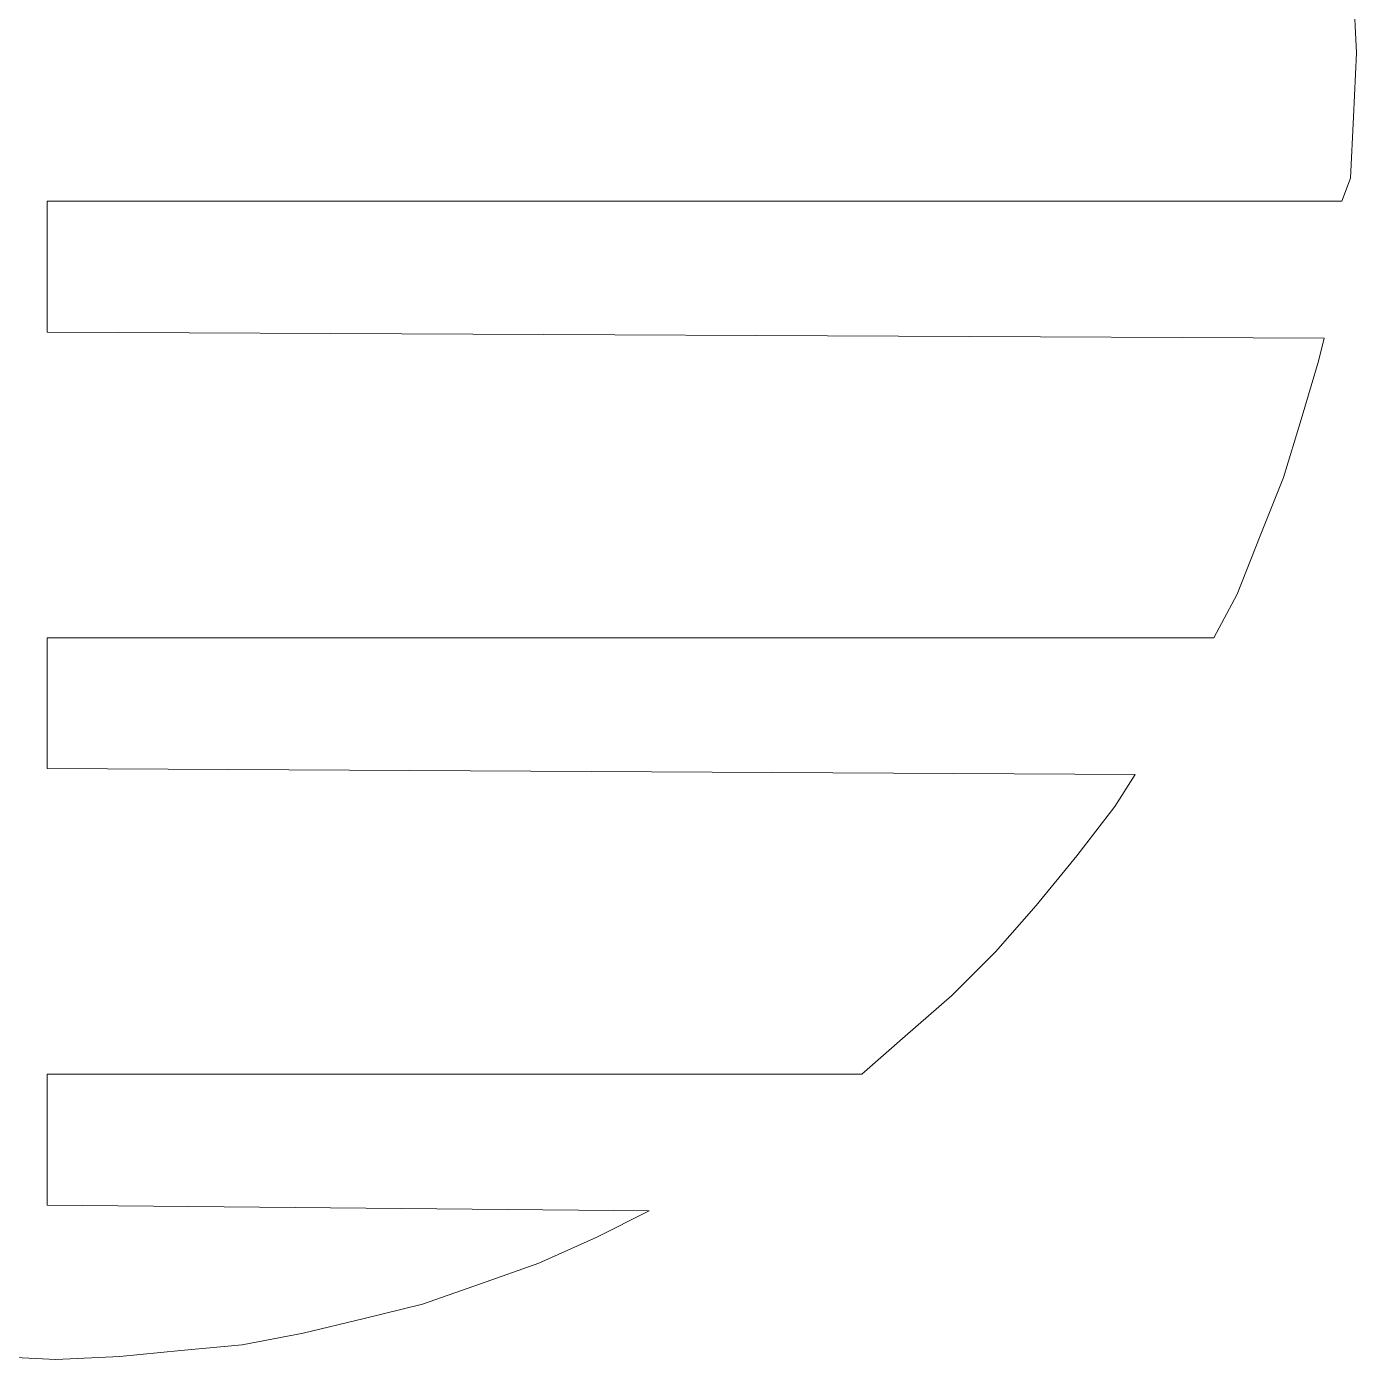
# Model space of a CAD drawing. Header units: centimetres. Extents: x -10.4 to 10.4, y -10.8 to 7.6.
# Drawn here: x -7.909 to -5.323, y -10.766 to -8.175 of the extents above; entities that cross this region are included whole.
import ezdxf
from ezdxf.lldxf.tags import DXFTag

# ---------------------------------------------------------------- set-up
doc = ezdxf.new("R2010")
doc.units = ezdxf.units.CM
doc.header["$MEASUREMENT"] = 0
doc.layers.add('layer 1', color=7, linetype='Continuous')
tags = doc.linetypes.add('New Line2221', pattern=[0.2, 0.1, -0.1]).pattern_tags.tags
tags[6:7] = [DXFTag(74, 4), DXFTag(75, 0), DXFTag(340, '0'), DXFTag(46, 1.0), DXFTag(50, 0.0), DXFTag(44, 0.0), DXFTag(45, 0.0)]
tags[4:5] = [DXFTag(74, 4), DXFTag(75, 0), DXFTag(340, '0'), DXFTag(46, 1.0), DXFTag(50, 0.0), DXFTag(44, 0.0), DXFTag(45, 0.0)]
tags = doc.linetypes.add('New Line2222', pattern=[0.2, 0.1, -0.1]).pattern_tags.tags
tags[6:7] = [DXFTag(74, 4), DXFTag(75, 0), DXFTag(340, '0'), DXFTag(46, 1.0), DXFTag(50, 0.0), DXFTag(44, 0.0), DXFTag(45, 0.0)]
tags[4:5] = [DXFTag(74, 4), DXFTag(75, 0), DXFTag(340, '0'), DXFTag(46, 1.0), DXFTag(50, 0.0), DXFTag(44, 0.0), DXFTag(45, 0.0)]
tags = doc.linetypes.add('New Line2223', pattern=[0.2, 0.1, -0.1]).pattern_tags.tags
tags[6:7] = [DXFTag(74, 4), DXFTag(75, 0), DXFTag(340, '0'), DXFTag(46, 1.0), DXFTag(50, 0.0), DXFTag(44, 0.0), DXFTag(45, 0.0)]
tags[4:5] = [DXFTag(74, 4), DXFTag(75, 0), DXFTag(340, '0'), DXFTag(46, 1.0), DXFTag(50, 0.0), DXFTag(44, 0.0), DXFTag(45, 0.0)]
tags = doc.linetypes.add('New Line2224', pattern=[0.2, 0.1, -0.1]).pattern_tags.tags
tags[6:7] = [DXFTag(74, 4), DXFTag(75, 0), DXFTag(340, '0'), DXFTag(46, 1.0), DXFTag(50, 0.0), DXFTag(44, 0.0), DXFTag(45, 0.0)]
tags[4:5] = [DXFTag(74, 4), DXFTag(75, 0), DXFTag(340, '0'), DXFTag(46, 1.0), DXFTag(50, 0.0), DXFTag(44, 0.0), DXFTag(45, 0.0)]
tags = doc.linetypes.add('New Line2225', pattern=[0.2, 0.1, -0.1]).pattern_tags.tags
tags[6:7] = [DXFTag(74, 4), DXFTag(75, 0), DXFTag(340, '0'), DXFTag(46, 1.0), DXFTag(50, 0.0), DXFTag(44, 0.0), DXFTag(45, 0.0)]
tags[4:5] = [DXFTag(74, 4), DXFTag(75, 0), DXFTag(340, '0'), DXFTag(46, 1.0), DXFTag(50, 0.0), DXFTag(44, 0.0), DXFTag(45, 0.0)]
tags = doc.linetypes.add('New Line2226', pattern=[0.2, 0.1, -0.1]).pattern_tags.tags
tags[6:7] = [DXFTag(74, 4), DXFTag(75, 0), DXFTag(340, '0'), DXFTag(46, 1.0), DXFTag(50, 0.0), DXFTag(44, 0.0), DXFTag(45, 0.0)]
tags[4:5] = [DXFTag(74, 4), DXFTag(75, 0), DXFTag(340, '0'), DXFTag(46, 1.0), DXFTag(50, 0.0), DXFTag(44, 0.0), DXFTag(45, 0.0)]
tags = doc.linetypes.add('New Line2227', pattern=[0.2, 0.1, -0.1]).pattern_tags.tags
tags[6:7] = [DXFTag(74, 4), DXFTag(75, 0), DXFTag(340, '0'), DXFTag(46, 1.0), DXFTag(50, 0.0), DXFTag(44, 0.0), DXFTag(45, 0.0)]
tags[4:5] = [DXFTag(74, 4), DXFTag(75, 0), DXFTag(340, '0'), DXFTag(46, 1.0), DXFTag(50, 0.0), DXFTag(44, 0.0), DXFTag(45, 0.0)]
tags = doc.linetypes.add('New Line2228', pattern=[0.2, 0.1, -0.1]).pattern_tags.tags
tags[6:7] = [DXFTag(74, 4), DXFTag(75, 0), DXFTag(340, '0'), DXFTag(46, 1.0), DXFTag(50, 0.0), DXFTag(44, 0.0), DXFTag(45, 0.0)]
tags[4:5] = [DXFTag(74, 4), DXFTag(75, 0), DXFTag(340, '0'), DXFTag(46, 1.0), DXFTag(50, 0.0), DXFTag(44, 0.0), DXFTag(45, 0.0)]
tags = doc.linetypes.add('New Line2229', pattern=[0.2, 0.1, -0.1]).pattern_tags.tags
tags[6:7] = [DXFTag(74, 4), DXFTag(75, 0), DXFTag(340, '0'), DXFTag(46, 1.0), DXFTag(50, 0.0), DXFTag(44, 0.0), DXFTag(45, 0.0)]
tags[4:5] = [DXFTag(74, 4), DXFTag(75, 0), DXFTag(340, '0'), DXFTag(46, 1.0), DXFTag(50, 0.0), DXFTag(44, 0.0), DXFTag(45, 0.0)]
tags = doc.linetypes.add('New Line2230', pattern=[0.2, 0.1, -0.1]).pattern_tags.tags
tags[6:7] = [DXFTag(74, 4), DXFTag(75, 0), DXFTag(340, '0'), DXFTag(46, 1.0), DXFTag(50, 0.0), DXFTag(44, 0.0), DXFTag(45, 0.0)]
tags[4:5] = [DXFTag(74, 4), DXFTag(75, 0), DXFTag(340, '0'), DXFTag(46, 1.0), DXFTag(50, 0.0), DXFTag(44, 0.0), DXFTag(45, 0.0)]
tags = doc.linetypes.add('New Line2231', pattern=[0.2, 0.1, -0.1]).pattern_tags.tags
tags[6:7] = [DXFTag(74, 4), DXFTag(75, 0), DXFTag(340, '0'), DXFTag(46, 1.0), DXFTag(50, 0.0), DXFTag(44, 0.0), DXFTag(45, 0.0)]
tags[4:5] = [DXFTag(74, 4), DXFTag(75, 0), DXFTag(340, '0'), DXFTag(46, 1.0), DXFTag(50, 0.0), DXFTag(44, 0.0), DXFTag(45, 0.0)]
tags = doc.linetypes.add('New Line2232', pattern=[0.2, 0.1, -0.1]).pattern_tags.tags
tags[6:7] = [DXFTag(74, 4), DXFTag(75, 0), DXFTag(340, '0'), DXFTag(46, 1.0), DXFTag(50, 0.0), DXFTag(44, 0.0), DXFTag(45, 0.0)]
tags[4:5] = [DXFTag(74, 4), DXFTag(75, 0), DXFTag(340, '0'), DXFTag(46, 1.0), DXFTag(50, 0.0), DXFTag(44, 0.0), DXFTag(45, 0.0)]
tags = doc.linetypes.add('New Line2233', pattern=[0.2, 0.1, -0.1]).pattern_tags.tags
tags[6:7] = [DXFTag(74, 4), DXFTag(75, 0), DXFTag(340, '0'), DXFTag(46, 1.0), DXFTag(50, 0.0), DXFTag(44, 0.0), DXFTag(45, 0.0)]
tags[4:5] = [DXFTag(74, 4), DXFTag(75, 0), DXFTag(340, '0'), DXFTag(46, 1.0), DXFTag(50, 0.0), DXFTag(44, 0.0), DXFTag(45, 0.0)]
tags = doc.linetypes.add('New Line2234', pattern=[0.2, 0.1, -0.1]).pattern_tags.tags
tags[6:7] = [DXFTag(74, 4), DXFTag(75, 0), DXFTag(340, '0'), DXFTag(46, 1.0), DXFTag(50, 0.0), DXFTag(44, 0.0), DXFTag(45, 0.0)]
tags[4:5] = [DXFTag(74, 4), DXFTag(75, 0), DXFTag(340, '0'), DXFTag(46, 1.0), DXFTag(50, 0.0), DXFTag(44, 0.0), DXFTag(45, 0.0)]
tags = doc.linetypes.add('New Line2235', pattern=[0.2, 0.1, -0.1]).pattern_tags.tags
tags[6:7] = [DXFTag(74, 4), DXFTag(75, 0), DXFTag(340, '0'), DXFTag(46, 1.0), DXFTag(50, 0.0), DXFTag(44, 0.0), DXFTag(45, 0.0)]
tags[4:5] = [DXFTag(74, 4), DXFTag(75, 0), DXFTag(340, '0'), DXFTag(46, 1.0), DXFTag(50, 0.0), DXFTag(44, 0.0), DXFTag(45, 0.0)]
tags = doc.linetypes.add('New Line2236', pattern=[0.2, 0.1, -0.1]).pattern_tags.tags
tags[6:7] = [DXFTag(74, 4), DXFTag(75, 0), DXFTag(340, '0'), DXFTag(46, 1.0), DXFTag(50, 0.0), DXFTag(44, 0.0), DXFTag(45, 0.0)]
tags[4:5] = [DXFTag(74, 4), DXFTag(75, 0), DXFTag(340, '0'), DXFTag(46, 1.0), DXFTag(50, 0.0), DXFTag(44, 0.0), DXFTag(45, 0.0)]
tags = doc.linetypes.add('New Line2237', pattern=[0.2, 0.1, -0.1]).pattern_tags.tags
tags[6:7] = [DXFTag(74, 4), DXFTag(75, 0), DXFTag(340, '0'), DXFTag(46, 1.0), DXFTag(50, 0.0), DXFTag(44, 0.0), DXFTag(45, 0.0)]
tags[4:5] = [DXFTag(74, 4), DXFTag(75, 0), DXFTag(340, '0'), DXFTag(46, 1.0), DXFTag(50, 0.0), DXFTag(44, 0.0), DXFTag(45, 0.0)]
tags = doc.linetypes.add('New Line2238', pattern=[0.2, 0.1, -0.1]).pattern_tags.tags
tags[6:7] = [DXFTag(74, 4), DXFTag(75, 0), DXFTag(340, '0'), DXFTag(46, 1.0), DXFTag(50, 0.0), DXFTag(44, 0.0), DXFTag(45, 0.0)]
tags[4:5] = [DXFTag(74, 4), DXFTag(75, 0), DXFTag(340, '0'), DXFTag(46, 1.0), DXFTag(50, 0.0), DXFTag(44, 0.0), DXFTag(45, 0.0)]
tags = doc.linetypes.add('New Line2239', pattern=[0.2, 0.1, -0.1]).pattern_tags.tags
tags[6:7] = [DXFTag(74, 4), DXFTag(75, 0), DXFTag(340, '0'), DXFTag(46, 1.0), DXFTag(50, 0.0), DXFTag(44, 0.0), DXFTag(45, 0.0)]
tags[4:5] = [DXFTag(74, 4), DXFTag(75, 0), DXFTag(340, '0'), DXFTag(46, 1.0), DXFTag(50, 0.0), DXFTag(44, 0.0), DXFTag(45, 0.0)]
tags = doc.linetypes.add('New Line2240', pattern=[0.2, 0.1, -0.1]).pattern_tags.tags
tags[6:7] = [DXFTag(74, 4), DXFTag(75, 0), DXFTag(340, '0'), DXFTag(46, 1.0), DXFTag(50, 0.0), DXFTag(44, 0.0), DXFTag(45, 0.0)]
tags[4:5] = [DXFTag(74, 4), DXFTag(75, 0), DXFTag(340, '0'), DXFTag(46, 1.0), DXFTag(50, 0.0), DXFTag(44, 0.0), DXFTag(45, 0.0)]
tags = doc.linetypes.add('New Line2241', pattern=[0.2, 0.1, -0.1]).pattern_tags.tags
tags[6:7] = [DXFTag(74, 4), DXFTag(75, 0), DXFTag(340, '0'), DXFTag(46, 1.0), DXFTag(50, 0.0), DXFTag(44, 0.0), DXFTag(45, 0.0)]
tags[4:5] = [DXFTag(74, 4), DXFTag(75, 0), DXFTag(340, '0'), DXFTag(46, 1.0), DXFTag(50, 0.0), DXFTag(44, 0.0), DXFTag(45, 0.0)]
tags = doc.linetypes.add('New Line2242', pattern=[0.2, 0.1, -0.1]).pattern_tags.tags
tags[6:7] = [DXFTag(74, 4), DXFTag(75, 0), DXFTag(340, '0'), DXFTag(46, 1.0), DXFTag(50, 0.0), DXFTag(44, 0.0), DXFTag(45, 0.0)]
tags[4:5] = [DXFTag(74, 4), DXFTag(75, 0), DXFTag(340, '0'), DXFTag(46, 1.0), DXFTag(50, 0.0), DXFTag(44, 0.0), DXFTag(45, 0.0)]
tags = doc.linetypes.add('New Line2243', pattern=[0.2, 0.1, -0.1]).pattern_tags.tags
tags[6:7] = [DXFTag(74, 4), DXFTag(75, 0), DXFTag(340, '0'), DXFTag(46, 1.0), DXFTag(50, 0.0), DXFTag(44, 0.0), DXFTag(45, 0.0)]
tags[4:5] = [DXFTag(74, 4), DXFTag(75, 0), DXFTag(340, '0'), DXFTag(46, 1.0), DXFTag(50, 0.0), DXFTag(44, 0.0), DXFTag(45, 0.0)]
tags = doc.linetypes.add('New Line2244', pattern=[0.2, 0.1, -0.1]).pattern_tags.tags
tags[6:7] = [DXFTag(74, 4), DXFTag(75, 0), DXFTag(340, '0'), DXFTag(46, 1.0), DXFTag(50, 0.0), DXFTag(44, 0.0), DXFTag(45, 0.0)]
tags[4:5] = [DXFTag(74, 4), DXFTag(75, 0), DXFTag(340, '0'), DXFTag(46, 1.0), DXFTag(50, 0.0), DXFTag(44, 0.0), DXFTag(45, 0.0)]
tags = doc.linetypes.add('New Line2245', pattern=[0.2, 0.1, -0.1]).pattern_tags.tags
tags[6:7] = [DXFTag(74, 4), DXFTag(75, 0), DXFTag(340, '0'), DXFTag(46, 1.0), DXFTag(50, 0.0), DXFTag(44, 0.0), DXFTag(45, 0.0)]
tags[4:5] = [DXFTag(74, 4), DXFTag(75, 0), DXFTag(340, '0'), DXFTag(46, 1.0), DXFTag(50, 0.0), DXFTag(44, 0.0), DXFTag(45, 0.0)]
tags = doc.linetypes.add('New Line2246', pattern=[0.2, 0.1, -0.1]).pattern_tags.tags
tags[6:7] = [DXFTag(74, 4), DXFTag(75, 0), DXFTag(340, '0'), DXFTag(46, 1.0), DXFTag(50, 0.0), DXFTag(44, 0.0), DXFTag(45, 0.0)]
tags[4:5] = [DXFTag(74, 4), DXFTag(75, 0), DXFTag(340, '0'), DXFTag(46, 1.0), DXFTag(50, 0.0), DXFTag(44, 0.0), DXFTag(45, 0.0)]
tags = doc.linetypes.add('New Line2247', pattern=[0.2, 0.1, -0.1]).pattern_tags.tags
tags[6:7] = [DXFTag(74, 4), DXFTag(75, 0), DXFTag(340, '0'), DXFTag(46, 1.0), DXFTag(50, 0.0), DXFTag(44, 0.0), DXFTag(45, 0.0)]
tags[4:5] = [DXFTag(74, 4), DXFTag(75, 0), DXFTag(340, '0'), DXFTag(46, 1.0), DXFTag(50, 0.0), DXFTag(44, 0.0), DXFTag(45, 0.0)]
tags = doc.linetypes.add('New Line2248', pattern=[0.2, 0.1, -0.1]).pattern_tags.tags
tags[6:7] = [DXFTag(74, 4), DXFTag(75, 0), DXFTag(340, '0'), DXFTag(46, 1.0), DXFTag(50, 0.0), DXFTag(44, 0.0), DXFTag(45, 0.0)]
tags[4:5] = [DXFTag(74, 4), DXFTag(75, 0), DXFTag(340, '0'), DXFTag(46, 1.0), DXFTag(50, 0.0), DXFTag(44, 0.0), DXFTag(45, 0.0)]
tags = doc.linetypes.add('New Line2249', pattern=[0.2, 0.1, -0.1]).pattern_tags.tags
tags[6:7] = [DXFTag(74, 4), DXFTag(75, 0), DXFTag(340, '0'), DXFTag(46, 1.0), DXFTag(50, 0.0), DXFTag(44, 0.0), DXFTag(45, 0.0)]
tags[4:5] = [DXFTag(74, 4), DXFTag(75, 0), DXFTag(340, '0'), DXFTag(46, 1.0), DXFTag(50, 0.0), DXFTag(44, 0.0), DXFTag(45, 0.0)]
tags = doc.linetypes.add('New Line2250', pattern=[0.2, 0.1, -0.1]).pattern_tags.tags
tags[6:7] = [DXFTag(74, 4), DXFTag(75, 0), DXFTag(340, '0'), DXFTag(46, 1.0), DXFTag(50, 0.0), DXFTag(44, 0.0), DXFTag(45, 0.0)]
tags[4:5] = [DXFTag(74, 4), DXFTag(75, 0), DXFTag(340, '0'), DXFTag(46, 1.0), DXFTag(50, 0.0), DXFTag(44, 0.0), DXFTag(45, 0.0)]
tags = doc.linetypes.add('New Line2251', pattern=[0.2, 0.1, -0.1]).pattern_tags.tags
tags[6:7] = [DXFTag(74, 4), DXFTag(75, 0), DXFTag(340, '0'), DXFTag(46, 1.0), DXFTag(50, 0.0), DXFTag(44, 0.0), DXFTag(45, 0.0)]
tags[4:5] = [DXFTag(74, 4), DXFTag(75, 0), DXFTag(340, '0'), DXFTag(46, 1.0), DXFTag(50, 0.0), DXFTag(44, 0.0), DXFTag(45, 0.0)]
tags = doc.linetypes.add('New Line2252', pattern=[0.2, 0.1, -0.1]).pattern_tags.tags
tags[6:7] = [DXFTag(74, 4), DXFTag(75, 0), DXFTag(340, '0'), DXFTag(46, 1.0), DXFTag(50, 0.0), DXFTag(44, 0.0), DXFTag(45, 0.0)]
tags[4:5] = [DXFTag(74, 4), DXFTag(75, 0), DXFTag(340, '0'), DXFTag(46, 1.0), DXFTag(50, 0.0), DXFTag(44, 0.0), DXFTag(45, 0.0)]
tags = doc.linetypes.add('New Line2253', pattern=[0.2, 0.1, -0.1]).pattern_tags.tags
tags[6:7] = [DXFTag(74, 4), DXFTag(75, 0), DXFTag(340, '0'), DXFTag(46, 1.0), DXFTag(50, 0.0), DXFTag(44, 0.0), DXFTag(45, 0.0)]
tags[4:5] = [DXFTag(74, 4), DXFTag(75, 0), DXFTag(340, '0'), DXFTag(46, 1.0), DXFTag(50, 0.0), DXFTag(44, 0.0), DXFTag(45, 0.0)]
tags = doc.linetypes.add('New Line2254', pattern=[0.2, 0.1, -0.1]).pattern_tags.tags
tags[6:7] = [DXFTag(74, 4), DXFTag(75, 0), DXFTag(340, '0'), DXFTag(46, 1.0), DXFTag(50, 0.0), DXFTag(44, 0.0), DXFTag(45, 0.0)]
tags[4:5] = [DXFTag(74, 4), DXFTag(75, 0), DXFTag(340, '0'), DXFTag(46, 1.0), DXFTag(50, 0.0), DXFTag(44, 0.0), DXFTag(45, 0.0)]
tags = doc.linetypes.add('New Line2255', pattern=[0.2, 0.1, -0.1]).pattern_tags.tags
tags[6:7] = [DXFTag(74, 4), DXFTag(75, 0), DXFTag(340, '0'), DXFTag(46, 1.0), DXFTag(50, 0.0), DXFTag(44, 0.0), DXFTag(45, 0.0)]
tags[4:5] = [DXFTag(74, 4), DXFTag(75, 0), DXFTag(340, '0'), DXFTag(46, 1.0), DXFTag(50, 0.0), DXFTag(44, 0.0), DXFTag(45, 0.0)]
tags = doc.linetypes.add('New Line2256', pattern=[0.2, 0.1, -0.1]).pattern_tags.tags
tags[6:7] = [DXFTag(74, 4), DXFTag(75, 0), DXFTag(340, '0'), DXFTag(46, 1.0), DXFTag(50, 0.0), DXFTag(44, 0.0), DXFTag(45, 0.0)]
tags[4:5] = [DXFTag(74, 4), DXFTag(75, 0), DXFTag(340, '0'), DXFTag(46, 1.0), DXFTag(50, 0.0), DXFTag(44, 0.0), DXFTag(45, 0.0)]
tags = doc.linetypes.add('New Line2257', pattern=[0.2, 0.1, -0.1]).pattern_tags.tags
tags[6:7] = [DXFTag(74, 4), DXFTag(75, 0), DXFTag(340, '0'), DXFTag(46, 1.0), DXFTag(50, 0.0), DXFTag(44, 0.0), DXFTag(45, 0.0)]
tags[4:5] = [DXFTag(74, 4), DXFTag(75, 0), DXFTag(340, '0'), DXFTag(46, 1.0), DXFTag(50, 0.0), DXFTag(44, 0.0), DXFTag(45, 0.0)]

msp = doc.modelspace()

# ---------------------------------------------------------------- linework, layer by layer
at = {"layer": 'layer 1', "color": 5, "linetype": 'New Line2257', "lineweight": 9}
msp.add_open_spline([(-5.32319, -8.22577), (-5.32319, -8.22577), (-5.32888, -8.10706), (-5.32888, -8.10706)], degree=3, dxfattribs=at)
at = {"layer": 'layer 1', "color": 5, "linetype": 'New Line2256', "lineweight": 9}
msp.add_open_spline([(-5.32888, -8.35033), (-5.32888, -8.35033), (-5.32319, -8.22577), (-5.32319, -8.22577)], degree=3, dxfattribs=at)
at = {"layer": 'layer 1', "color": 5, "linetype": 'New Line2255', "lineweight": 9}
msp.add_open_spline([(-5.33457, -8.46918), (-5.33457, -8.46918), (-5.32888, -8.35033), (-5.32888, -8.35033)], degree=3, dxfattribs=at)
at = {"layer": 'layer 1', "color": 5, "linetype": 'New Line2254', "lineweight": 9}
msp.add_open_spline([(-5.35149, -8.51439), (-5.35149, -8.51439), (-5.33457, -8.46918), (-5.33457, -8.46918)], degree=3, dxfattribs=at)
at = {"layer": 'layer 1', "color": 5, "linetype": 'New Line2252', "lineweight": 9}
msp.add_open_spline([(-7.8694, -8.76903), (-7.8694, -8.76903), (-7.8694, -8.51439), (-7.8694, -8.51439)], degree=3, dxfattribs=at)
at = {"layer": 'layer 1', "color": 5, "linetype": 'New Line2253', "lineweight": 9}
msp.add_open_spline([(-7.8694, -8.51439), (-7.8694, -8.51439), (-5.35149, -8.51439), (-5.35149, -8.51439)], degree=3, dxfattribs=at)
at = {"layer": 'layer 1', "color": 5, "linetype": 'New Line2251', "lineweight": 9}
msp.add_open_spline([(-5.38546, -8.78025), (-5.38546, -8.78025), (-7.8694, -8.76903), (-7.8694, -8.76903)], degree=3, dxfattribs=at)
at = {"layer": 'layer 1', "color": 5, "linetype": 'New Line2250', "lineweight": 9}
msp.add_open_spline([(-5.39684, -8.82561), (-5.39684, -8.82561), (-5.38546, -8.78025), (-5.38546, -8.78025)], degree=3, dxfattribs=at)
at = {"layer": 'layer 1', "color": 5, "linetype": 'New Line2249', "lineweight": 9}
msp.add_open_spline([(-5.43082, -8.93879), (-5.43082, -8.93879), (-5.39684, -8.82561), (-5.39684, -8.82561)], degree=3, dxfattribs=at)
at = {"layer": 'layer 1', "color": 5, "linetype": 'New Line2248', "lineweight": 9}
msp.add_open_spline([(-5.46465, -9.0518), (-5.46465, -9.0518), (-5.43082, -8.93879), (-5.43082, -8.93879)], degree=3, dxfattribs=at)
at = {"layer": 'layer 1', "color": 5, "linetype": 'New Line2247', "lineweight": 9}
msp.add_open_spline([(-5.51001, -9.16498), (-5.51001, -9.16498), (-5.46465, -9.0518), (-5.46465, -9.0518)], degree=3, dxfattribs=at)
at = {"layer": 'layer 1', "color": 5, "linetype": 'New Line2246', "lineweight": 9}
msp.add_open_spline([(-5.55522, -9.27815), (-5.55522, -9.27815), (-5.51001, -9.16498), (-5.51001, -9.16498)], degree=3, dxfattribs=at)
at = {"layer": 'layer 1', "color": 5, "linetype": 'New Line2245', "lineweight": 9}
msp.add_open_spline([(-5.60043, -9.36303), (-5.60043, -9.36303), (-5.55522, -9.27815), (-5.55522, -9.27815)], degree=3, dxfattribs=at)
at = {"layer": 'layer 1', "color": 5, "linetype": 'New Line2243', "lineweight": 9}
msp.add_open_spline([(-7.8694, -9.61767), (-7.8694, -9.61767), (-7.8694, -9.36303), (-7.8694, -9.36303)], degree=3, dxfattribs=at)
at = {"layer": 'layer 1', "color": 5, "linetype": 'New Line2244', "lineweight": 9}
msp.add_open_spline([(-7.8694, -9.36303), (-7.8694, -9.36303), (-5.60043, -9.36303), (-5.60043, -9.36303)], degree=3, dxfattribs=at)
at = {"layer": 'layer 1', "color": 5, "linetype": 'New Line2242', "lineweight": 9}
msp.add_open_spline([(-5.75327, -9.62905), (-5.75327, -9.62905), (-7.8694, -9.61767), (-7.8694, -9.61767)], degree=3, dxfattribs=at)
at = {"layer": 'layer 1', "color": 5, "linetype": 'New Line2241', "lineweight": 9}
msp.add_open_spline([(-5.79279, -9.69117), (-5.79279, -9.69117), (-5.75327, -9.62905), (-5.75327, -9.62905)], degree=3, dxfattribs=at)
at = {"layer": 'layer 1', "color": 5, "linetype": 'New Line2240', "lineweight": 9}
msp.add_open_spline([(-5.86645, -9.78742), (-5.86645, -9.78742), (-5.79279, -9.69117), (-5.79279, -9.69117)], degree=3, dxfattribs=at)
at = {"layer": 'layer 1', "color": 5, "linetype": 'New Line2239', "lineweight": 9}
msp.add_open_spline([(-5.94564, -9.88353), (-5.94564, -9.88353), (-5.86645, -9.78742), (-5.86645, -9.78742)], degree=3, dxfattribs=at)
at = {"layer": 'layer 1', "color": 5, "linetype": 'New Line2238', "lineweight": 9}
msp.add_open_spline([(-6.02482, -9.9741), (-6.02482, -9.9741), (-5.94564, -9.88353), (-5.94564, -9.88353)], degree=3, dxfattribs=at)
at = {"layer": 'layer 1', "color": 5, "linetype": 'New Line2237', "lineweight": 9}
msp.add_open_spline([(-6.1097, -10.05898), (-6.1097, -10.05898), (-6.02482, -9.9741), (-6.02482, -9.9741)], degree=3, dxfattribs=at)
at = {"layer": 'layer 1', "color": 5, "linetype": 'New Line2236', "lineweight": 9}
msp.add_open_spline([(-6.20027, -10.13816), (-6.20027, -10.13816), (-6.1097, -10.05898), (-6.1097, -10.05898)], degree=3, dxfattribs=at)
at = {"layer": 'layer 1', "color": 5, "linetype": 'New Line2235', "lineweight": 9}
msp.add_open_spline([(-6.28515, -10.21182), (-6.28515, -10.21182), (-6.20027, -10.13816), (-6.20027, -10.13816)], degree=3, dxfattribs=at)
at = {"layer": 'layer 1', "color": 5, "linetype": 'New Line2233', "lineweight": 9}
msp.add_open_spline([(-7.8694, -10.46631), (-7.8694, -10.46631), (-7.8694, -10.21182), (-7.8694, -10.21182)], degree=3, dxfattribs=at)
at = {"layer": 'layer 1', "color": 5, "linetype": 'New Line2234', "lineweight": 9}
msp.add_open_spline([(-7.8694, -10.21182), (-7.8694, -10.21182), (-6.28515, -10.21182), (-6.28515, -10.21182)], degree=3, dxfattribs=at)
at = {"layer": 'layer 1', "color": 5, "linetype": 'New Line2232', "lineweight": 9}
msp.add_open_spline([(-6.69816, -10.47768), (-6.69816, -10.47768), (-7.8694, -10.46631), (-7.8694, -10.46631)], degree=3, dxfattribs=at)
at = {"layer": 'layer 1', "color": 5, "linetype": 'New Line2231', "lineweight": 9}
msp.add_open_spline([(-6.79996, -10.52858), (-6.79996, -10.52858), (-6.69816, -10.47768), (-6.69816, -10.47768)], degree=3, dxfattribs=at)
at = {"layer": 'layer 1', "color": 5, "linetype": 'New Line2230', "lineweight": 9}
msp.add_open_spline([(-6.91313, -10.57947), (-6.91313, -10.57947), (-6.79996, -10.52858), (-6.79996, -10.52858)], degree=3, dxfattribs=at)
at = {"layer": 'layer 1', "color": 5, "linetype": 'New Line2229', "lineweight": 9}
msp.add_open_spline([(-7.02631, -10.61915), (-7.02631, -10.61915), (-6.91313, -10.57947), (-6.91313, -10.57947)], degree=3, dxfattribs=at)
at = {"layer": 'layer 1', "color": 5, "linetype": 'New Line2228', "lineweight": 9}
msp.add_open_spline([(-7.13948, -10.65882), (-7.13948, -10.65882), (-7.02631, -10.61915), (-7.02631, -10.61915)], degree=3, dxfattribs=at)
at = {"layer": 'layer 1', "color": 5, "linetype": 'New Line2227', "lineweight": 9}
msp.add_open_spline([(-7.25264, -10.68696), (-7.25264, -10.68696), (-7.13948, -10.65882), (-7.13948, -10.65882)], degree=3, dxfattribs=at)
at = {"layer": 'layer 1', "color": 5, "linetype": 'New Line2226', "lineweight": 9}
msp.add_open_spline([(-7.37135, -10.71525), (-7.37135, -10.71525), (-7.25264, -10.68696), (-7.25264, -10.68696)], degree=3, dxfattribs=at)
at = {"layer": 'layer 1', "color": 5, "linetype": 'New Line2225', "lineweight": 9}
msp.add_open_spline([(-7.49022, -10.738), (-7.49022, -10.738), (-7.37135, -10.71525), (-7.37135, -10.71525)], degree=3, dxfattribs=at)
at = {"layer": 'layer 1', "color": 5, "linetype": 'New Line2223', "lineweight": 9}
msp.add_open_spline([(-7.72794, -10.76061), (-7.72794, -10.76061), (-7.60907, -10.74923), (-7.60907, -10.74923)], degree=3, dxfattribs=at)
at = {"layer": 'layer 1', "color": 5, "linetype": 'New Line2224', "lineweight": 9}
msp.add_open_spline([(-7.60907, -10.74923), (-7.60907, -10.74923), (-7.49022, -10.738), (-7.49022, -10.738)], degree=3, dxfattribs=at)
at = {"layer": 'layer 1', "color": 5, "linetype": 'New Line2221', "lineweight": 9}
msp.add_open_spline([(-7.97119, -10.76061), (-7.97119, -10.76061), (-7.85234, -10.7663), (-7.85234, -10.7663)], degree=3, dxfattribs=at)
at = {"layer": 'layer 1', "color": 5, "linetype": 'New Line2222', "lineweight": 9}
msp.add_open_spline([(-7.85234, -10.7663), (-7.85234, -10.7663), (-7.72794, -10.76061), (-7.72794, -10.76061)], degree=3, dxfattribs=at)

doc.saveas('drawing.dxf')
